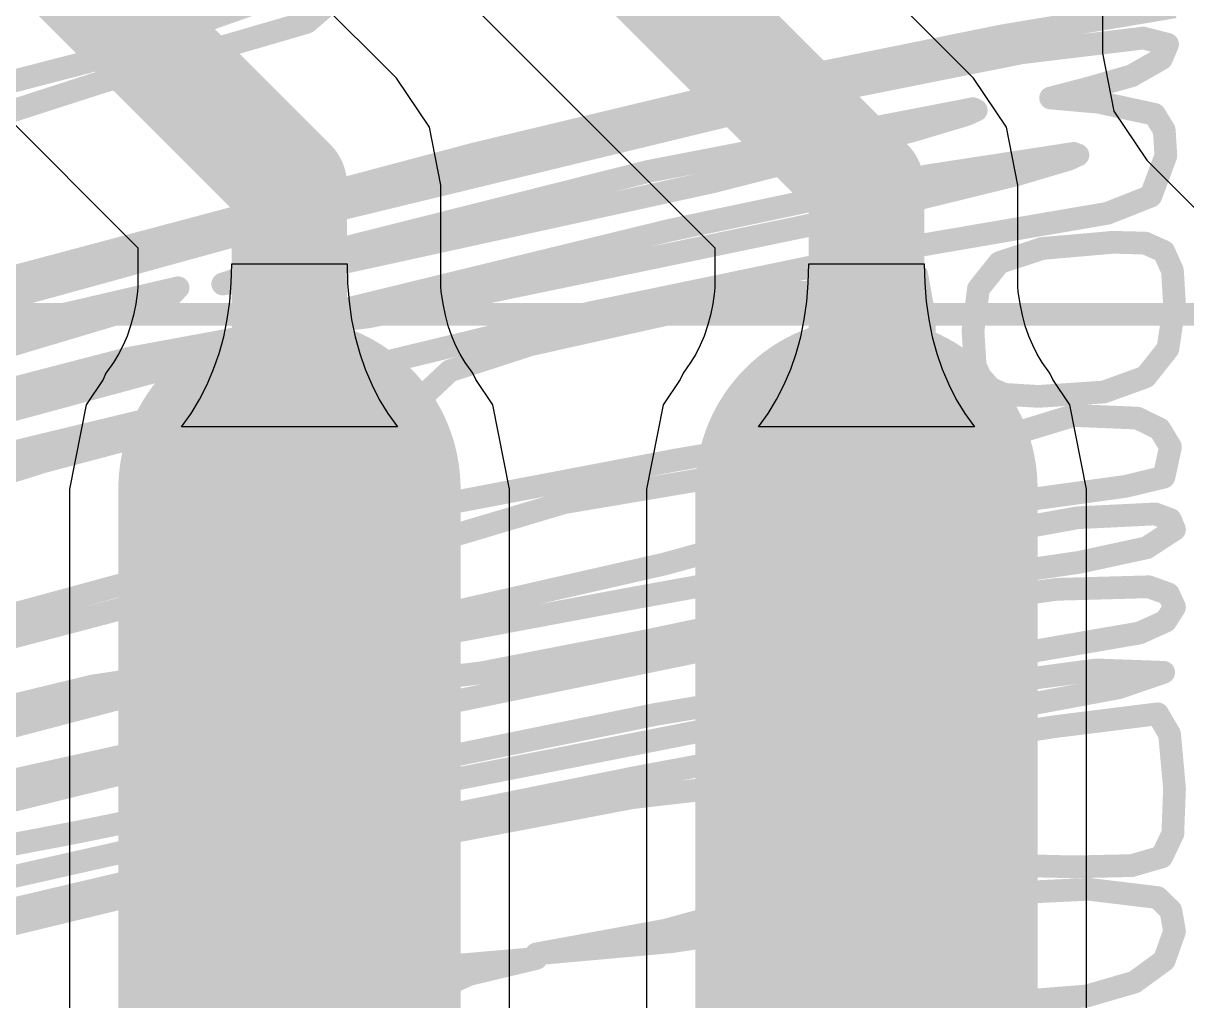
# Model space of a CAD drawing. Header units: inches. Extents: x 1.37 to 4.6, y 1.74 to 5.29.
# Drawn here: x 2.7245 to 2.8253, y 3.0247 to 3.1094 of the extents above; entities that cross this region are included whole.
import ezdxf

# ---------------------------------------------------------------- set-up
doc = ezdxf.new("R2010")
doc.units = ezdxf.units.IN
doc.header["$MEASUREMENT"] = 0
for name, color, linetype in [('BottomOverlay', 54, 'Continuous'), ('Mechanical15', 56, 'Continuous'), ('TopLayer', 1, 'Continuous'), ('TopPaste', 8, 'Continuous'), ('TopSolder', 216, 'Continuous')]:
    doc.layers.add(name, color=color, linetype=linetype)

# ---------------------------------------------------------------- blocks, each defined once
blk = doc.blocks.new('SOP_16_18')
at = {"layer": 'TopLayer'}
h = blk.add_hatch(color=1, dxfattribs=at)
edge = h.paths.add_edge_path()
edge.add_arc((-0.07776, 0.125), 0.01083, 270, 450)
edge.add_line((-0.07776, 0.13583), (-0.13484, 0.13583))
edge.add_arc((-0.13484, 0.125), 0.01083, 90, 270)
edge.add_line((-0.13484, 0.11417), (-0.07776, 0.11417))
h = blk.add_hatch(color=1, dxfattribs=at)
edge = h.paths.add_edge_path()
edge.add_arc((-0.07776, 0.075), 0.01083, 270, 450)
edge.add_line((-0.07776, 0.08583), (-0.13484, 0.08583))
edge.add_arc((-0.13484, 0.075), 0.01083, 90, 270)
edge.add_line((-0.13484, 0.06417), (-0.07776, 0.06417))
at = {"layer": 'TopPaste'}
h = blk.add_hatch(color=8, dxfattribs=at)
edge = h.paths.add_edge_path()
edge.add_arc((-0.07776, 0.125), 0.01083, 270, 450)
edge.add_line((-0.07776, 0.13583), (-0.13484, 0.13583))
edge.add_arc((-0.13484, 0.125), 0.01083, 90, 270)
edge.add_line((-0.13484, 0.11417), (-0.07776, 0.11417))
h = blk.add_hatch(color=8, dxfattribs=at)
edge = h.paths.add_edge_path()
edge.add_arc((-0.07776, 0.075), 0.01083, 270, 450)
edge.add_line((-0.07776, 0.08583), (-0.13484, 0.08583))
edge.add_arc((-0.13484, 0.075), 0.01083, 90, 270)
edge.add_line((-0.13484, 0.06417), (-0.07776, 0.06417))
at = {"layer": 'TopSolder'}
h = blk.add_hatch(color=216, dxfattribs=at)
edge = h.paths.add_edge_path()
edge.add_arc((-0.07776, 0.125), 0.01483, 270, 450)
edge.add_line((-0.07776, 0.13983), (-0.13484, 0.13983))
edge.add_arc((-0.13484, 0.125), 0.01483, 90, 270)
edge.add_line((-0.13484, 0.11017), (-0.07776, 0.11017))
h = blk.add_hatch(color=216, dxfattribs=at)
edge = h.paths.add_edge_path()
edge.add_arc((-0.07776, 0.075), 0.01483, 270, 450)
edge.add_line((-0.07776, 0.08983), (-0.13484, 0.08983))
edge.add_arc((-0.13484, 0.075), 0.01483, 90, 270)
edge.add_line((-0.13484, 0.06017), (-0.07776, 0.06017))
at = {"layer": 'Mechanical15', "const_width": 0.00197}
blk.add_lwpolyline([(-0.15, -0.20472), (-0.15, 0.20472)], dxfattribs=at)

msp = doc.modelspace()

# ---------------------------------------------------------------- linework, layer by layer
at = {"layer": 'BottomOverlay', "const_width": 0.00197}
for points in [[(2.73006, 3.10606), (2.74464, 3.11119)], [(2.74906, 3.10949), (2.75159, 3.11166)], [(2.80926, 3.10831), (2.82425, 3.11083)], [(2.73116, 3.10428), (2.74906, 3.10949)], [(2.78961, 3.10432), (2.80926, 3.10831)], [(2.81096, 3.10685), (2.82154, 3.10813)], [(2.82154, 3.10813), (2.82365, 3.10759)], [(2.82311, 3.10633), (2.82365, 3.10759)], [(2.79339, 3.10334), (2.81096, 3.10685)], [(2.82052, 3.10486), (2.82311, 3.10633)], [(2.71471, 3.10209), (2.73006, 3.10606)], [(2.72019, 3.10074), (2.73116, 3.10428)], [(2.7635, 3.09807), (2.78961, 3.10432)], [(2.81649, 3.10371), (2.82052, 3.10486)], [(2.74495, 3.09161), (2.79339, 3.10334)], [(2.81351, 3.10294), (2.81649, 3.10371)], [(2.81351, 3.10294), (2.81768, 3.10257)], [(2.81768, 3.10257), (2.82252, 3.10152)], [(2.77865, 3.09658), (2.80679, 3.10201)], [(2.80154, 3.1001), (2.8062, 3.10149)], [(2.8062, 3.10149), (2.80707, 3.10188)], [(2.80679, 3.10201), (2.80707, 3.10188)], [(2.82252, 3.10152), (2.82336, 3.10015)], [(2.78432, 3.0957), (2.80154, 3.1001)], [(2.82336, 3.10015), (2.8235, 3.09794)], [(2.70329, 3.08203), (2.7635, 3.09807)], [(2.80286, 3.0962), (2.81552, 3.09814)], [(2.81552, 3.09814), (2.81587, 3.098)], [(2.81055, 3.09629), (2.81508, 3.09763)], [(2.81508, 3.09763), (2.81587, 3.098)], [(2.8222, 3.09444), (2.8235, 3.09794)], [(2.74858, 3.08901), (2.77865, 3.09658)], [(2.78059, 3.0915), (2.80286, 3.0962)], [(2.79327, 3.09205), (2.81055, 3.09629)], [(2.74858, 3.08788), (2.78432, 3.0957)], [(2.81843, 3.09295), (2.8222, 3.09444)], [(2.7544, 3.08398), (2.79327, 3.09205)], [(2.79964, 3.08973), (2.81843, 3.09295)], [(2.69156, 3.07692), (2.74495, 3.09161)], [(2.75178, 3.08448), (2.78059, 3.0915)], [(2.81277, 3.0899), (2.81891, 3.09044)], [(2.81891, 3.09044), (2.8217, 3.09037)], [(2.8217, 3.09037), (2.82332, 3.08965)], [(2.74179, 3.08683), (2.74858, 3.08901)], [(2.77347, 3.0843), (2.79964, 3.08973)], [(2.80907, 3.08868), (2.81277, 3.0899)], [(2.82332, 3.08965), (2.82407, 3.08798)], [(2.79838, 3.08743), (2.80053, 3.08876)], [(2.80053, 3.08876), (2.80192, 3.08762)], [(2.80726, 3.08642), (2.80907, 3.08868)], [(2.82407, 3.08798), (2.82425, 3.08505)], [(2.74179, 3.08683), (2.74858, 3.08788)], [(2.79746, 3.08343), (2.79838, 3.08743)], [(2.80192, 3.08762), (2.80257, 3.08397)], [(2.71462, 3.08109), (2.73791, 3.0865)], [(2.73295, 3.08436), (2.73735, 3.08593)], [(2.73735, 3.08593), (2.73791, 3.0865)], [(2.78156, 3.0845), (2.78937, 3.08606)], [(2.78937, 3.08606), (2.7934, 3.08614)], [(2.7934, 3.08614), (2.79492, 3.08437)], [(2.80679, 3.08276), (2.80726, 3.08642)], [(2.82368, 3.08123), (2.82425, 3.08505)], [(2.71559, 3.07917), (2.73295, 3.08436)], [(2.72003, 3.0714), (2.77347, 3.0843)], [(2.74894, 3.08335), (2.75178, 3.08448)], [(2.74894, 3.08335), (2.7544, 3.08398)], [(2.7684, 3.08156), (2.78156, 3.0845)], [(2.79492, 3.08437), (2.79514, 3.08037)], [(2.80252, 3.07772), (2.80257, 3.08397)], [(2.79708, 3.07563), (2.79746, 3.08343)], [(2.7336, 3.08038), (2.74501, 3.08248)], [(2.74381, 3.08168), (2.74501, 3.08248)], [(2.80679, 3.08276), (2.80697, 3.07978)], [(2.73892, 3.08006), (2.74381, 3.08168)], [(2.76145, 3.0793), (2.7684, 3.08156)], [(2.82174, 3.07878), (2.82368, 3.08123)], [(2.70928, 3.07407), (2.7336, 3.08038)], [(2.7212, 3.07527), (2.73892, 3.08006)], [(2.79514, 3.07396), (2.79514, 3.08037)], [(2.75874, 3.07675), (2.76145, 3.0793)], [(2.80697, 3.07978), (2.80775, 3.07806)], [(2.80775, 3.07806), (2.80947, 3.07727)], [(2.81811, 3.07747), (2.82174, 3.07878)], [(2.74997, 3.07652), (2.751, 3.07757)], [(2.751, 3.07757), (2.75212, 3.07735)], [(2.75212, 3.07735), (2.75287, 3.07573)], [(2.80133, 3.06904), (2.80252, 3.07772)], [(2.80947, 3.07727), (2.81245, 3.07709)], [(2.81245, 3.07709), (2.81811, 3.07747)], [(2.74921, 3.07419), (2.74997, 3.07652)], [(2.75828, 3.0729), (2.75874, 3.07675)], [(2.73678, 3.07423), (2.74297, 3.07492)], [(2.74297, 3.07492), (2.7459, 3.07344)], [(2.75287, 3.07573), (2.75343, 3.06771)], [(2.79708, 3.07563), (2.79782, 3.06768)], [(2.81001, 3.07376), (2.81553, 3.07544)], [(2.81553, 3.07544), (2.82103, 3.07521)], [(2.82103, 3.07521), (2.82296, 3.07427)], [(2.72626, 3.07145), (2.73678, 3.07423)], [(2.74858, 3.06609), (2.74921, 3.07419)], [(2.78108, 3.07159), (2.79514, 3.07396)], [(2.82296, 3.07427), (2.8239, 3.07272)], [(2.7459, 3.07344), (2.74664, 3.0697)], [(2.75828, 3.0729), (2.75902, 3.06815)], [(2.80806, 3.0723), (2.81001, 3.07376)], [(2.80709, 3.0705), (2.80806, 3.0723)], [(2.82333, 3.0701), (2.8239, 3.07272)], [(2.71981, 3.06942), (2.72626, 3.07145)], [(2.76264, 3.06808), (2.78108, 3.07159)], [(2.77137, 3.06789), (2.78968, 3.07098)], [(2.78968, 3.07098), (2.79384, 3.07045)], [(2.79384, 3.07045), (2.79514, 3.06855)], [(2.80709, 3.0705), (2.80741, 3.06777)], [(2.82002, 3.0693), (2.82333, 3.0701)], [(2.7463, 3.06659), (2.74664, 3.0697)], [(2.7995, 3.06559), (2.80133, 3.06904)], [(2.81095, 3.06805), (2.82002, 3.0693)], [(2.75902, 3.06815), (2.76035, 3.06767)], [(2.76035, 3.06767), (2.76264, 3.06808)], [(2.76085, 3.06476), (2.77137, 3.06789)], [(2.79421, 3.06716), (2.79514, 3.06855)], [(2.80741, 3.06777), (2.81095, 3.06805)], [(2.7528, 3.05961), (2.75343, 3.06771)], [(2.79139, 3.0657), (2.79421, 3.06716)], [(2.79782, 3.06768), (2.79859, 3.06592)], [(2.81585, 3.06658), (2.82258, 3.06691)], [(2.82258, 3.06691), (2.82389, 3.06643)], [(2.74458, 3.06452), (2.7463, 3.06659)], [(2.74858, 3.06609), (2.74914, 3.05806)], [(2.77671, 3.0595), (2.81585, 3.06658)], [(2.79859, 3.06592), (2.7995, 3.06559)], [(2.82389, 3.06643), (2.82425, 3.06556)], [(2.75883, 3.06315), (2.76085, 3.06476)], [(2.78011, 3.06259), (2.79139, 3.0657)], [(2.82183, 3.06398), (2.82425, 3.06556)], [(2.74037, 3.06278), (2.74458, 3.06452)], [(2.816, 3.06272), (2.82183, 3.06398)], [(2.73257, 3.06066), (2.74037, 3.06278)], [(2.75828, 3.06116), (2.75883, 3.06315)], [(2.79902, 3.06024), (2.816, 3.06272)], [(2.76167, 3.05839), (2.78011, 3.06259)], [(2.73694, 3.05974), (2.74549, 3.0613)], [(2.74549, 3.0613), (2.74646, 3.06021)], [(2.75828, 3.06116), (2.75908, 3.05853)], [(2.71594, 3.05614), (2.73257, 3.06066)], [(2.7219, 3.05579), (2.73694, 3.05974)], [(2.74607, 3.05768), (2.74646, 3.06021)], [(2.77865, 3.05595), (2.79902, 3.06024)], [(2.79999, 3.0585), (2.81406, 3.06038)], [(2.81406, 3.06038), (2.82202, 3.0606)], [(2.82202, 3.0606), (2.82373, 3.05998)], [(2.82373, 3.05998), (2.82425, 3.05883)], [(2.74633, 3.05381), (2.77671, 3.0595)], [(2.75203, 3.05728), (2.7528, 3.05961)], [(2.82349, 3.05763), (2.82425, 3.05883)], [(2.74573, 3.05494), (2.74607, 3.05768)], [(2.74914, 3.05806), (2.74989, 3.05644)], [(2.75828, 3.04994), (2.79999, 3.0585)], [(2.75908, 3.05853), (2.76167, 3.05839)], [(2.751, 3.05623), (2.75203, 3.05728)], [(2.82122, 3.0566), (2.82349, 3.05763)], [(2.74989, 3.05644), (2.751, 3.05623)], [(2.76421, 3.05315), (2.77865, 3.05595)], [(2.81212, 3.05503), (2.82122, 3.0566)], [(2.74573, 3.05494), (2.74633, 3.05381)], [(2.7794, 3.04957), (2.81212, 3.05503)], [(2.73052, 3.05201), (2.74082, 3.05356)], [(2.73518, 3.05155), (2.73988, 3.05299)], [(2.73988, 3.05299), (2.74082, 3.05356)], [(2.75403, 3.05194), (2.76421, 3.05315)], [(2.79456, 3.05034), (2.81746, 3.0534)], [(2.81746, 3.0534), (2.82331, 3.05319)], [(2.8194, 3.05185), (2.82331, 3.05319)], [(2.71705, 3.04875), (2.73052, 3.05201)], [(2.74866, 3.05139), (2.75403, 3.05194)], [(2.77768, 3.04411), (2.8194, 3.05185)], [(2.71753, 3.04691), (2.73518, 3.05155)], [(2.74582, 3.05017), (2.74866, 3.05139)], [(2.74058, 3.04627), (2.75828, 3.04994)], [(2.7435, 3.04865), (2.74582, 3.05017)], [(2.75539, 3.04264), (2.79456, 3.05034)], [(2.72919, 3.03935), (2.7794, 3.04957)], [(2.7394, 3.04735), (2.7435, 3.04865)], [(2.81406, 3.04851), (2.82279, 3.0496)], [(2.82279, 3.0496), (2.82382, 3.04783)], [(2.80795, 3.04695), (2.81015, 3.04793)], [(2.81015, 3.04793), (2.81406, 3.04851)], [(2.82382, 3.04783), (2.82425, 3.04313)], [(2.70775, 3.04034), (2.7394, 3.04735)], [(2.807, 3.04513), (2.80795, 3.04695)], [(2.71279, 3.03943), (2.74058, 3.04627)], [(2.79585, 3.04448), (2.79678, 3.04566)], [(2.79678, 3.04566), (2.79815, 3.04604)], [(2.79815, 3.04604), (2.79962, 3.04557)], [(2.79962, 3.04557), (2.80045, 3.04385)], [(2.80679, 3.04204), (2.807, 3.04513)], [(2.73894, 3.0363), (2.77768, 3.04411)], [(2.79514, 3.03936), (2.79585, 3.04448)], [(2.80045, 3.04385), (2.80058, 3.03488)], [(2.71041, 3.03252), (2.75539, 3.04264)], [(2.77722, 3.04233), (2.78752, 3.04352)], [(2.78752, 3.04352), (2.79251, 3.0435)], [(2.79251, 3.0435), (2.79298, 3.04129)], [(2.8241, 3.03922), (2.82425, 3.04313)], [(2.75889, 3.03884), (2.77722, 3.04233)], [(2.80679, 3.04204), (2.80697, 3.03885)], [(2.79249, 3.03762), (2.79298, 3.04129)], [(2.70873, 3.03544), (2.72919, 3.03935)], [(2.75709, 3.0366), (2.75889, 3.03884)], [(2.79472, 3.03439), (2.79514, 3.03936)], [(2.80697, 3.03885), (2.80801, 3.03714)], [(2.82314, 3.0372), (2.8241, 3.03922)], [(2.79146, 3.03513), (2.79249, 3.03762)], [(2.75634, 3.03259), (2.75709, 3.0366)], [(2.80801, 3.03714), (2.81062, 3.03646)], [(2.82054, 3.03645), (2.82314, 3.0372)], [(2.69619, 3.02623), (2.73894, 3.0363)], [(2.71899, 3.03026), (2.74328, 3.03614)], [(2.74328, 3.03614), (2.74396, 3.03471)], [(2.74744, 3.03512), (2.74955, 3.03634)], [(2.74955, 3.03634), (2.75094, 3.03583)], [(2.75094, 3.03583), (2.75184, 3.0341)], [(2.81062, 3.03646), (2.81552, 3.03634)], [(2.81552, 3.03634), (2.82054, 3.03645)], [(2.74349, 3.031), (2.74396, 3.03471)], [(2.74661, 3.03197), (2.74744, 3.03512)], [(2.78946, 3.0334), (2.79146, 3.03513)], [(2.79999, 3.02373), (2.80058, 3.03488)], [(2.75184, 3.0341), (2.75246, 3.0258)], [(2.79369, 3.0318), (2.79472, 3.03439)], [(2.80866, 3.03325), (2.81172, 3.03416)], [(2.81172, 3.03416), (2.81681, 3.0344)], [(2.81681, 3.0344), (2.82278, 3.03368)], [(2.82278, 3.03368), (2.82393, 3.03256)], [(2.75634, 3.03259), (2.75652, 3.02976)], [(2.78013, 3.03085), (2.78946, 3.0334)], [(2.80718, 3.03138), (2.80866, 3.03325)], [(2.82393, 3.03256), (2.82425, 3.03075)], [(2.74589, 3.02727), (2.74661, 3.03197)], [(2.78059, 3.02985), (2.79369, 3.0318)], [(2.74161, 3.02496), (2.74349, 3.031)], [(2.76895, 3.0288), (2.78013, 3.03085)], [(2.80679, 3.02825), (2.80718, 3.03138)], [(2.82336, 3.02824), (2.82425, 3.03075)], [(2.75652, 3.02976), (2.75735, 3.02825)], [(2.76895, 3.0288), (2.78059, 3.02985)], [(2.75735, 3.02825), (2.75925, 3.02772)], [(2.75925, 3.02772), (2.76264, 3.02786)], [(2.76264, 3.02786), (2.76895, 3.02841)], [(2.76313, 3.02702), (2.76895, 3.02841)], [(2.80679, 3.02825), (2.80786, 3.02558)], [(2.82078, 3.02636), (2.82336, 3.02824)], [(2.74318, 3.024), (2.74589, 3.02727)], [(2.75853, 3.02491), (2.76313, 3.02702)], [(2.75178, 3.01721), (2.75246, 3.0258)], [(2.80786, 3.02558), (2.81115, 3.02472)], [(2.81666, 3.02516), (2.82078, 3.02636)], [(2.72636, 3.02084), (2.74161, 3.02496)], [(2.75667, 3.02115), (2.75853, 3.02491)], [(2.81115, 3.02472), (2.81666, 3.02516)], [(2.73753, 3.02148), (2.74318, 3.024)]]:
    msp.add_lwpolyline(points, dxfattribs=at)
at = {"layer": 'BottomOverlay', "const_width": 0.000984}
for points in [[(2.74857, 3.10949, 1), (2.74955, 3.10949, 1)], [(2.74857, 3.10949, 1), (2.74955, 3.10949, 1)], [(2.80877, 3.10831, 1), (2.80975, 3.10831, 1)], [(2.80877, 3.10831, 1), (2.80975, 3.10831, 1)], [(2.82105, 3.10813, 1), (2.82204, 3.10813, 1)], [(2.82105, 3.10813, 1), (2.82204, 3.10813, 1)], [(2.82316, 3.10759, 1), (2.82414, 3.10759, 1)], [(2.82316, 3.10759, 1), (2.82414, 3.10759, 1)], [(2.81047, 3.10685, 1), (2.81145, 3.10685, 1)], [(2.81047, 3.10685, 1), (2.81145, 3.10685, 1)], [(2.82262, 3.10633, 1), (2.8236, 3.10633, 1)], [(2.82262, 3.10633, 1), (2.8236, 3.10633, 1)], [(2.72957, 3.10606, 1), (2.73055, 3.10606, 1)], [(2.72957, 3.10606, 1), (2.73055, 3.10606, 1)], [(2.73066, 3.10428, 1), (2.73165, 3.10428, 1)], [(2.73066, 3.10428, 1), (2.73165, 3.10428, 1)], [(2.78912, 3.10432, 1), (2.7901, 3.10432, 1)], [(2.78912, 3.10432, 1), (2.7901, 3.10432, 1)], [(2.82003, 3.10486, 1), (2.82102, 3.10486, 1)], [(2.82003, 3.10486, 1), (2.82102, 3.10486, 1)], [(2.79289, 3.10334, 1), (2.79388, 3.10334, 1)], [(2.79289, 3.10334, 1), (2.79388, 3.10334, 1)], [(2.81599, 3.10371, 1), (2.81698, 3.10371, 1)], [(2.81599, 3.10371, 1), (2.81698, 3.10371, 1)], [(2.81302, 3.10294, 1), (2.81401, 3.10294, 1)], [(2.81302, 3.10294, 1), (2.81401, 3.10294, 1)], [(2.81718, 3.10257, 1), (2.81817, 3.10257, 1)], [(2.81718, 3.10257, 1), (2.81817, 3.10257, 1)], [(2.80571, 3.10149, 1), (2.80669, 3.10149, 1)], [(2.80571, 3.10149, 1), (2.80669, 3.10149, 1)], [(2.80629, 3.10201, 1), (2.80728, 3.10201, 1)], [(2.80629, 3.10201, 1), (2.80728, 3.10201, 1)], [(2.80658, 3.10188, 1), (2.80756, 3.10188, 1)], [(2.80658, 3.10188, 1), (2.80756, 3.10188, 1)], [(2.82202, 3.10152, 1), (2.82301, 3.10152, 1)], [(2.82202, 3.10152, 1), (2.82301, 3.10152, 1)], [(2.80105, 3.1001, 1), (2.80203, 3.1001, 1)], [(2.80105, 3.1001, 1), (2.80203, 3.1001, 1)], [(2.82287, 3.10015, 1), (2.82385, 3.10015, 1)], [(2.82287, 3.10015, 1), (2.82385, 3.10015, 1)], [(2.763, 3.09807, 1), (2.76399, 3.09807, 1)], [(2.763, 3.09807, 1), (2.76399, 3.09807, 1)], [(2.81502, 3.09814, 1), (2.81601, 3.09814, 1)], [(2.81502, 3.09814, 1), (2.81601, 3.09814, 1)], [(2.81459, 3.09763, 1), (2.81557, 3.09763, 1)], [(2.81459, 3.09763, 1), (2.81557, 3.09763, 1)], [(2.81538, 3.098, 1), (2.81637, 3.098, 1)], [(2.81538, 3.098, 1), (2.81637, 3.098, 1)], [(2.823, 3.09794, 1), (2.82399, 3.09794, 1)], [(2.823, 3.09794, 1), (2.82399, 3.09794, 1)], [(2.77816, 3.09658, 1), (2.77914, 3.09658, 1)], [(2.77816, 3.09658, 1), (2.77914, 3.09658, 1)], [(2.80236, 3.0962, 1), (2.80335, 3.0962, 1)], [(2.80236, 3.0962, 1), (2.80335, 3.0962, 1)], [(2.81006, 3.09629, 1), (2.81104, 3.09629, 1)], [(2.81006, 3.09629, 1), (2.81104, 3.09629, 1)], [(2.78382, 3.0957, 1), (2.78481, 3.0957, 1)], [(2.78382, 3.0957, 1), (2.78481, 3.0957, 1)], [(2.82171, 3.09444, 1), (2.82269, 3.09444, 1)], [(2.82171, 3.09444, 1), (2.82269, 3.09444, 1)], [(2.79278, 3.09205, 1), (2.79376, 3.09205, 1)], [(2.79278, 3.09205, 1), (2.79376, 3.09205, 1)], [(2.81793, 3.09295, 1), (2.81892, 3.09295, 1)], [(2.81793, 3.09295, 1), (2.81892, 3.09295, 1)], [(2.74446, 3.09161, 1), (2.74544, 3.09161, 1)], [(2.74446, 3.09161, 1), (2.74544, 3.09161, 1)], [(2.7801, 3.0915, 1), (2.78108, 3.0915, 1)], [(2.7801, 3.0915, 1), (2.78108, 3.0915, 1)], [(2.81842, 3.09044, 1), (2.8194, 3.09044, 1)], [(2.81842, 3.09044, 1), (2.8194, 3.09044, 1)], [(2.82121, 3.09037, 1), (2.8222, 3.09037, 1)], [(2.82121, 3.09037, 1), (2.8222, 3.09037, 1)], [(2.74808, 3.08901, 1), (2.74907, 3.08901, 1)], [(2.74808, 3.08901, 1), (2.74907, 3.08901, 1)], [(2.79915, 3.08973, 1), (2.80014, 3.08973, 1)], [(2.79915, 3.08973, 1), (2.80014, 3.08973, 1)], [(2.81228, 3.0899, 1), (2.81326, 3.0899, 1)], [(2.81228, 3.0899, 1), (2.81326, 3.0899, 1)], [(2.82283, 3.08965, 1), (2.82381, 3.08965, 1)], [(2.82283, 3.08965, 1), (2.82381, 3.08965, 1)], [(2.80003, 3.08876, 1), (2.80102, 3.08876, 1)], [(2.80003, 3.08876, 1), (2.80102, 3.08876, 1)], [(2.80858, 3.08868, 1), (2.80956, 3.08868, 1)], [(2.80858, 3.08868, 1), (2.80956, 3.08868, 1)], [(2.82357, 3.08798, 1), (2.82456, 3.08798, 1)], [(2.82357, 3.08798, 1), (2.82456, 3.08798, 1)], [(2.74808, 3.08788, 1), (2.74907, 3.08788, 1)], [(2.74808, 3.08788, 1), (2.74907, 3.08788, 1)], [(2.79789, 3.08743, 1), (2.79887, 3.08743, 1)], [(2.79789, 3.08743, 1), (2.79887, 3.08743, 1)], [(2.80142, 3.08762, 1), (2.80241, 3.08762, 1)], [(2.80142, 3.08762, 1), (2.80241, 3.08762, 1)], [(2.73685, 3.08593, 1), (2.73784, 3.08593, 1)], [(2.73685, 3.08593, 1), (2.73784, 3.08593, 1)], [(2.73741, 3.0865, 1), (2.7384, 3.0865, 1)], [(2.73741, 3.0865, 1), (2.7384, 3.0865, 1)], [(2.74129, 3.08683, 1), (2.74228, 3.08683, 1)], [(2.74129, 3.08683, 1), (2.74228, 3.08683, 1)], [(2.78888, 3.08606, 1), (2.78986, 3.08606, 1)], [(2.78888, 3.08606, 1), (2.78986, 3.08606, 1)], [(2.79291, 3.08614, 1), (2.7939, 3.08614, 1)], [(2.79291, 3.08614, 1), (2.7939, 3.08614, 1)], [(2.80677, 3.08642, 1), (2.80776, 3.08642, 1)], [(2.80677, 3.08642, 1), (2.80776, 3.08642, 1)], [(2.82376, 3.08505, 1), (2.82474, 3.08505, 1)], [(2.82376, 3.08505, 1), (2.82474, 3.08505, 1)], [(2.73246, 3.08436, 1), (2.73344, 3.08436, 1)], [(2.73246, 3.08436, 1), (2.73344, 3.08436, 1)], [(2.75128, 3.08448, 1), (2.75227, 3.08448, 1)], [(2.75128, 3.08448, 1), (2.75227, 3.08448, 1)], [(2.75391, 3.08398, 1), (2.75489, 3.08398, 1)], [(2.75391, 3.08398, 1), (2.75489, 3.08398, 1)], [(2.77298, 3.0843, 1), (2.77396, 3.0843, 1)], [(2.77298, 3.0843, 1), (2.77396, 3.0843, 1)], [(2.78107, 3.0845, 1), (2.78205, 3.0845, 1)], [(2.78107, 3.0845, 1), (2.78205, 3.0845, 1)], [(2.79442, 3.08437, 1), (2.79541, 3.08437, 1)], [(2.79442, 3.08437, 1), (2.79541, 3.08437, 1)], [(2.80208, 3.08397, 1), (2.80306, 3.08397, 1)], [(2.80208, 3.08397, 1), (2.80306, 3.08397, 1)], [(2.74845, 3.08335, 1), (2.74943, 3.08335, 1)], [(2.74845, 3.08335, 1), (2.74943, 3.08335, 1)], [(2.79697, 3.08343, 1), (2.79796, 3.08343, 1)], [(2.79697, 3.08343, 1), (2.79796, 3.08343, 1)], [(2.74452, 3.08248, 1), (2.7455, 3.08248, 1)], [(2.74452, 3.08248, 1), (2.7455, 3.08248, 1)], [(2.80629, 3.08276, 1), (2.80728, 3.08276, 1)], [(2.80629, 3.08276, 1), (2.80728, 3.08276, 1)], [(2.74331, 3.08168, 1), (2.7443, 3.08168, 1)], [(2.74331, 3.08168, 1), (2.7443, 3.08168, 1)], [(2.76791, 3.08156, 1), (2.76889, 3.08156, 1)], [(2.76791, 3.08156, 1), (2.76889, 3.08156, 1)], [(2.82318, 3.08123, 1), (2.82417, 3.08123, 1)], [(2.82318, 3.08123, 1), (2.82417, 3.08123, 1)], [(2.7331, 3.08038, 1), (2.73409, 3.08038, 1)], [(2.7331, 3.08038, 1), (2.73409, 3.08038, 1)], [(2.73842, 3.08006, 1), (2.73941, 3.08006, 1)], [(2.73842, 3.08006, 1), (2.73941, 3.08006, 1)], [(2.79465, 3.08037, 1), (2.79564, 3.08037, 1)], [(2.79465, 3.08037, 1), (2.79564, 3.08037, 1)], [(2.76096, 3.0793, 1), (2.76195, 3.0793, 1)], [(2.76096, 3.0793, 1), (2.76195, 3.0793, 1)], [(2.80648, 3.07978, 1), (2.80746, 3.07978, 1)], [(2.80648, 3.07978, 1), (2.80746, 3.07978, 1)], [(2.80726, 3.07806, 1), (2.80825, 3.07806, 1)], [(2.80726, 3.07806, 1), (2.80825, 3.07806, 1)], [(2.82125, 3.07878, 1), (2.82223, 3.07878, 1)], [(2.82125, 3.07878, 1), (2.82223, 3.07878, 1)], [(2.75051, 3.07757, 1), (2.75149, 3.07757, 1)], [(2.75051, 3.07757, 1), (2.75149, 3.07757, 1)], [(2.75162, 3.07735, 1), (2.75261, 3.07735, 1)], [(2.75162, 3.07735, 1), (2.75261, 3.07735, 1)], [(2.80202, 3.07772, 1), (2.80301, 3.07772, 1)], [(2.80202, 3.07772, 1), (2.80301, 3.07772, 1)], [(2.80898, 3.07727, 1), (2.80996, 3.07727, 1)], [(2.80898, 3.07727, 1), (2.80996, 3.07727, 1)], [(2.81195, 3.07709, 1), (2.81294, 3.07709, 1)], [(2.81195, 3.07709, 1), (2.81294, 3.07709, 1)], [(2.81761, 3.07747, 1), (2.8186, 3.07747, 1)], [(2.81761, 3.07747, 1), (2.8186, 3.07747, 1)], [(2.74948, 3.07652, 1), (2.75046, 3.07652, 1)], [(2.74948, 3.07652, 1), (2.75046, 3.07652, 1)], [(2.75825, 3.07675, 1), (2.75923, 3.07675, 1)], [(2.75825, 3.07675, 1), (2.75923, 3.07675, 1)], [(2.74248, 3.07492, 1), (2.74346, 3.07492, 1)], [(2.74248, 3.07492, 1), (2.74346, 3.07492, 1)], [(2.75238, 3.07573, 1), (2.75336, 3.07573, 1)], [(2.75238, 3.07573, 1), (2.75336, 3.07573, 1)], [(2.79659, 3.07563, 1), (2.79758, 3.07563, 1)], [(2.79659, 3.07563, 1), (2.79758, 3.07563, 1)], [(2.81504, 3.07544, 1), (2.81602, 3.07544, 1)], [(2.81504, 3.07544, 1), (2.81602, 3.07544, 1)], [(2.82054, 3.07521, 1), (2.82152, 3.07521, 1)], [(2.82054, 3.07521, 1), (2.82152, 3.07521, 1)], [(2.73629, 3.07423, 1), (2.73728, 3.07423, 1)], [(2.73629, 3.07423, 1), (2.73728, 3.07423, 1)], [(2.74872, 3.07419, 1), (2.7497, 3.07419, 1)], [(2.74872, 3.07419, 1), (2.7497, 3.07419, 1)], [(2.79465, 3.07396, 1), (2.79564, 3.07396, 1)], [(2.79465, 3.07396, 1), (2.79564, 3.07396, 1)], [(2.82246, 3.07427, 1), (2.82345, 3.07427, 1)], [(2.82246, 3.07427, 1), (2.82345, 3.07427, 1)], [(2.74541, 3.07344, 1), (2.74639, 3.07344, 1)], [(2.74541, 3.07344, 1), (2.74639, 3.07344, 1)], [(2.75779, 3.0729, 1), (2.75877, 3.0729, 1)], [(2.75779, 3.0729, 1), (2.75877, 3.0729, 1)], [(2.80952, 3.07376, 1), (2.8105, 3.07376, 1)], [(2.80952, 3.07376, 1), (2.8105, 3.07376, 1)], [(2.80757, 3.0723, 1), (2.80856, 3.0723, 1)], [(2.80757, 3.0723, 1), (2.80856, 3.0723, 1)], [(2.82341, 3.07272, 1), (2.82439, 3.07272, 1)], [(2.82341, 3.07272, 1), (2.82439, 3.07272, 1)], [(2.72577, 3.07145, 1), (2.72676, 3.07145, 1)], [(2.72577, 3.07145, 1), (2.72676, 3.07145, 1)], [(2.78058, 3.07159, 1), (2.78157, 3.07159, 1)], [(2.78058, 3.07159, 1), (2.78157, 3.07159, 1)], [(2.78919, 3.07098, 1), (2.79018, 3.07098, 1)], [(2.78919, 3.07098, 1), (2.79018, 3.07098, 1)], [(2.79335, 3.07045, 1), (2.79433, 3.07045, 1)], [(2.79335, 3.07045, 1), (2.79433, 3.07045, 1)], [(2.8066, 3.0705, 1), (2.80759, 3.0705, 1)], [(2.8066, 3.0705, 1), (2.80759, 3.0705, 1)], [(2.82284, 3.0701, 1), (2.82382, 3.0701, 1)], [(2.82284, 3.0701, 1), (2.82382, 3.0701, 1)], [(2.74614, 3.0697, 1), (2.74713, 3.0697, 1)], [(2.74614, 3.0697, 1), (2.74713, 3.0697, 1)], [(2.80084, 3.06904, 1), (2.80183, 3.06904, 1)], [(2.80084, 3.06904, 1), (2.80183, 3.06904, 1)], [(2.81953, 3.0693, 1), (2.82051, 3.0693, 1)], [(2.81953, 3.0693, 1), (2.82051, 3.0693, 1)], [(2.75853, 3.06815, 1), (2.75952, 3.06815, 1)], [(2.75853, 3.06815, 1), (2.75952, 3.06815, 1)], [(2.76215, 3.06808, 1), (2.76314, 3.06808, 1)], [(2.76215, 3.06808, 1), (2.76314, 3.06808, 1)], [(2.77088, 3.06789, 1), (2.77187, 3.06789, 1)], [(2.77088, 3.06789, 1), (2.77187, 3.06789, 1)], [(2.79465, 3.06855, 1), (2.79564, 3.06855, 1)], [(2.79465, 3.06855, 1), (2.79564, 3.06855, 1)], [(2.80691, 3.06777, 1), (2.8079, 3.06777, 1)], [(2.80691, 3.06777, 1), (2.8079, 3.06777, 1)], [(2.81046, 3.06805, 1), (2.81145, 3.06805, 1)], [(2.81046, 3.06805, 1), (2.81145, 3.06805, 1)], [(2.75294, 3.06771, 1), (2.75392, 3.06771, 1)], [(2.75294, 3.06771, 1), (2.75392, 3.06771, 1)], [(2.75985, 3.06767, 1), (2.76084, 3.06767, 1)], [(2.75985, 3.06767, 1), (2.76084, 3.06767, 1)], [(2.79372, 3.06716, 1), (2.7947, 3.06716, 1)], [(2.79372, 3.06716, 1), (2.7947, 3.06716, 1)], [(2.79733, 3.06768, 1), (2.79831, 3.06768, 1)], [(2.79733, 3.06768, 1), (2.79831, 3.06768, 1)], [(2.82209, 3.06691, 1), (2.82308, 3.06691, 1)], [(2.82209, 3.06691, 1), (2.82308, 3.06691, 1)], [(2.74581, 3.06659, 1), (2.7468, 3.06659, 1)], [(2.74581, 3.06659, 1), (2.7468, 3.06659, 1)], [(2.74808, 3.06609, 1), (2.74907, 3.06609, 1)], [(2.74808, 3.06609, 1), (2.74907, 3.06609, 1)], [(2.7981, 3.06592, 1), (2.79909, 3.06592, 1)], [(2.7981, 3.06592, 1), (2.79909, 3.06592, 1)], [(2.81536, 3.06658, 1), (2.81634, 3.06658, 1)], [(2.81536, 3.06658, 1), (2.81634, 3.06658, 1)], [(2.82339, 3.06643, 1), (2.82438, 3.06643, 1)], [(2.82339, 3.06643, 1), (2.82438, 3.06643, 1)], [(2.76036, 3.06476, 1), (2.76134, 3.06476, 1)], [(2.76036, 3.06476, 1), (2.76134, 3.06476, 1)], [(2.7909, 3.0657, 1), (2.79189, 3.0657, 1)], [(2.7909, 3.0657, 1), (2.79189, 3.0657, 1)], [(2.79901, 3.06559, 1), (2.8, 3.06559, 1)], [(2.79901, 3.06559, 1), (2.8, 3.06559, 1)], [(2.82376, 3.06556, 1), (2.82474, 3.06556, 1)], [(2.82376, 3.06556, 1), (2.82474, 3.06556, 1)], [(2.74409, 3.06452, 1), (2.74507, 3.06452, 1)], [(2.74409, 3.06452, 1), (2.74507, 3.06452, 1)], [(2.82133, 3.06398, 1), (2.82232, 3.06398, 1)], [(2.82133, 3.06398, 1), (2.82232, 3.06398, 1)], [(2.73987, 3.06278, 1), (2.74086, 3.06278, 1)], [(2.73987, 3.06278, 1), (2.74086, 3.06278, 1)], [(2.75834, 3.06315, 1), (2.75933, 3.06315, 1)], [(2.75834, 3.06315, 1), (2.75933, 3.06315, 1)], [(2.81551, 3.06272, 1), (2.81649, 3.06272, 1)], [(2.81551, 3.06272, 1), (2.81649, 3.06272, 1)], [(2.77961, 3.06259, 1), (2.7806, 3.06259, 1)], [(2.77961, 3.06259, 1), (2.7806, 3.06259, 1)], [(2.745, 3.0613, 1), (2.74598, 3.0613, 1)], [(2.745, 3.0613, 1), (2.74598, 3.0613, 1)], [(2.75779, 3.06116, 1), (2.75877, 3.06116, 1)], [(2.75779, 3.06116, 1), (2.75877, 3.06116, 1)], [(2.73208, 3.06066, 1), (2.73306, 3.06066, 1)], [(2.73208, 3.06066, 1), (2.73306, 3.06066, 1)], [(2.73644, 3.05974, 1), (2.73743, 3.05974, 1)], [(2.73644, 3.05974, 1), (2.73743, 3.05974, 1)], [(2.74597, 3.06021, 1), (2.74696, 3.06021, 1)], [(2.74597, 3.06021, 1), (2.74696, 3.06021, 1)], [(2.79852, 3.06024, 1), (2.79951, 3.06024, 1)], [(2.79852, 3.06024, 1), (2.79951, 3.06024, 1)], [(2.81357, 3.06038, 1), (2.81455, 3.06038, 1)], [(2.81357, 3.06038, 1), (2.81455, 3.06038, 1)], [(2.82152, 3.0606, 1), (2.82251, 3.0606, 1)], [(2.82152, 3.0606, 1), (2.82251, 3.0606, 1)], [(2.82324, 3.05998, 1), (2.82422, 3.05998, 1)], [(2.82324, 3.05998, 1), (2.82422, 3.05998, 1)], [(2.7523, 3.05961, 1), (2.75329, 3.05961, 1)], [(2.7523, 3.05961, 1), (2.75329, 3.05961, 1)], [(2.77622, 3.0595, 1), (2.7772, 3.0595, 1)], [(2.77622, 3.0595, 1), (2.7772, 3.0595, 1)], [(2.82376, 3.05883, 1), (2.82474, 3.05883, 1)], [(2.82376, 3.05883, 1), (2.82474, 3.05883, 1)], [(2.74558, 3.05768, 1), (2.74657, 3.05768, 1)], [(2.74558, 3.05768, 1), (2.74657, 3.05768, 1)], [(2.74864, 3.05806, 1), (2.74963, 3.05806, 1)], [(2.74864, 3.05806, 1), (2.74963, 3.05806, 1)], [(2.75859, 3.05853, 1), (2.75957, 3.05853, 1)], [(2.75859, 3.05853, 1), (2.75957, 3.05853, 1)], [(2.76118, 3.05839, 1), (2.76217, 3.05839, 1)], [(2.76118, 3.05839, 1), (2.76217, 3.05839, 1)], [(2.7995, 3.0585, 1), (2.80049, 3.0585, 1)], [(2.7995, 3.0585, 1), (2.80049, 3.0585, 1)], [(2.75154, 3.05728, 1), (2.75253, 3.05728, 1)], [(2.75154, 3.05728, 1), (2.75253, 3.05728, 1)], [(2.823, 3.05763, 1), (2.82398, 3.05763, 1)], [(2.823, 3.05763, 1), (2.82398, 3.05763, 1)], [(2.7494, 3.05644, 1), (2.75038, 3.05644, 1)], [(2.7494, 3.05644, 1), (2.75038, 3.05644, 1)], [(2.75051, 3.05623, 1), (2.75149, 3.05623, 1)], [(2.75051, 3.05623, 1), (2.75149, 3.05623, 1)], [(2.77816, 3.05595, 1), (2.77914, 3.05595, 1)], [(2.77816, 3.05595, 1), (2.77914, 3.05595, 1)], [(2.82073, 3.0566, 1), (2.82171, 3.0566, 1)], [(2.82073, 3.0566, 1), (2.82171, 3.0566, 1)], [(2.74524, 3.05494, 1), (2.74622, 3.05494, 1)], [(2.74524, 3.05494, 1), (2.74622, 3.05494, 1)], [(2.81163, 3.05503, 1), (2.81261, 3.05503, 1)], [(2.81163, 3.05503, 1), (2.81261, 3.05503, 1)], [(2.74584, 3.05381, 1), (2.74683, 3.05381, 1)], [(2.74584, 3.05381, 1), (2.74683, 3.05381, 1)], [(2.73939, 3.05299, 1), (2.74037, 3.05299, 1)], [(2.73939, 3.05299, 1), (2.74037, 3.05299, 1)], [(2.74032, 3.05356, 1), (2.74131, 3.05356, 1)], [(2.74032, 3.05356, 1), (2.74131, 3.05356, 1)], [(2.76372, 3.05315, 1), (2.76471, 3.05315, 1)], [(2.76372, 3.05315, 1), (2.76471, 3.05315, 1)], [(2.81696, 3.0534, 1), (2.81795, 3.0534, 1)], [(2.81696, 3.0534, 1), (2.81795, 3.0534, 1)], [(2.82282, 3.05319, 1), (2.8238, 3.05319, 1)], [(2.82282, 3.05319, 1), (2.8238, 3.05319, 1)], [(2.73003, 3.05201, 1), (2.73101, 3.05201, 1)], [(2.73003, 3.05201, 1), (2.73101, 3.05201, 1)], [(2.75353, 3.05194, 1), (2.75452, 3.05194, 1)], [(2.75353, 3.05194, 1), (2.75452, 3.05194, 1)], [(2.8189, 3.05185, 1), (2.81989, 3.05185, 1)], [(2.8189, 3.05185, 1), (2.81989, 3.05185, 1)], [(2.73468, 3.05155, 1), (2.73567, 3.05155, 1)], [(2.73468, 3.05155, 1), (2.73567, 3.05155, 1)], [(2.74817, 3.05139, 1), (2.74915, 3.05139, 1)], [(2.74817, 3.05139, 1), (2.74915, 3.05139, 1)], [(2.74533, 3.05017, 1), (2.74631, 3.05017, 1)], [(2.74533, 3.05017, 1), (2.74631, 3.05017, 1)], [(2.75779, 3.04994, 1), (2.75877, 3.04994, 1)], [(2.75779, 3.04994, 1), (2.75877, 3.04994, 1)], [(2.79407, 3.05034, 1), (2.79505, 3.05034, 1)], [(2.79407, 3.05034, 1), (2.79505, 3.05034, 1)], [(2.74301, 3.04865, 1), (2.744, 3.04865, 1)], [(2.74301, 3.04865, 1), (2.744, 3.04865, 1)], [(2.7789, 3.04957, 1), (2.77989, 3.04957, 1)], [(2.7789, 3.04957, 1), (2.77989, 3.04957, 1)], [(2.8223, 3.0496, 1), (2.82328, 3.0496, 1)], [(2.8223, 3.0496, 1), (2.82328, 3.0496, 1)], [(2.80965, 3.04793, 1), (2.81064, 3.04793, 1)], [(2.80965, 3.04793, 1), (2.81064, 3.04793, 1)], [(2.81357, 3.04851, 1), (2.81455, 3.04851, 1)], [(2.81357, 3.04851, 1), (2.81455, 3.04851, 1)], [(2.82333, 3.04783, 1), (2.82431, 3.04783, 1)], [(2.82333, 3.04783, 1), (2.82431, 3.04783, 1)], [(2.73891, 3.04735, 1), (2.73989, 3.04735, 1)], [(2.73891, 3.04735, 1), (2.73989, 3.04735, 1)], [(2.80746, 3.04695, 1), (2.80845, 3.04695, 1)], [(2.80746, 3.04695, 1), (2.80845, 3.04695, 1)], [(2.74009, 3.04627, 1), (2.74107, 3.04627, 1)], [(2.74009, 3.04627, 1), (2.74107, 3.04627, 1)], [(2.79629, 3.04566, 1), (2.79727, 3.04566, 1)], [(2.79629, 3.04566, 1), (2.79727, 3.04566, 1)], [(2.79766, 3.04604, 1), (2.79864, 3.04604, 1)], [(2.79766, 3.04604, 1), (2.79864, 3.04604, 1)], [(2.79913, 3.04557, 1), (2.80012, 3.04557, 1)], [(2.79913, 3.04557, 1), (2.80012, 3.04557, 1)], [(2.8065, 3.04513, 1), (2.80749, 3.04513, 1)], [(2.8065, 3.04513, 1), (2.80749, 3.04513, 1)], [(2.77719, 3.04411, 1), (2.77817, 3.04411, 1)], [(2.77719, 3.04411, 1), (2.77817, 3.04411, 1)], [(2.79535, 3.04448, 1), (2.79634, 3.04448, 1)], [(2.79535, 3.04448, 1), (2.79634, 3.04448, 1)], [(2.79996, 3.04385, 1), (2.80095, 3.04385, 1)], [(2.79996, 3.04385, 1), (2.80095, 3.04385, 1)], [(2.7549, 3.04264, 1), (2.75588, 3.04264, 1)], [(2.7549, 3.04264, 1), (2.75588, 3.04264, 1)], [(2.78703, 3.04352, 1), (2.78801, 3.04352, 1)], [(2.78703, 3.04352, 1), (2.78801, 3.04352, 1)], [(2.79202, 3.0435, 1), (2.79301, 3.0435, 1)], [(2.79202, 3.0435, 1), (2.79301, 3.0435, 1)], [(2.82376, 3.04313, 1), (2.82474, 3.04313, 1)], [(2.82376, 3.04313, 1), (2.82474, 3.04313, 1)], [(2.77673, 3.04233, 1), (2.77772, 3.04233, 1)], [(2.77673, 3.04233, 1), (2.77772, 3.04233, 1)], [(2.80629, 3.04204, 1), (2.80728, 3.04204, 1)], [(2.80629, 3.04204, 1), (2.80728, 3.04204, 1)], [(2.79249, 3.04129, 1), (2.79347, 3.04129, 1)], [(2.79249, 3.04129, 1), (2.79347, 3.04129, 1)], [(2.7287, 3.03935, 1), (2.72968, 3.03935, 1)], [(2.7287, 3.03935, 1), (2.72968, 3.03935, 1)], [(2.7584, 3.03884, 1), (2.75938, 3.03884, 1)], [(2.7584, 3.03884, 1), (2.75938, 3.03884, 1)], [(2.79465, 3.03936, 1), (2.79564, 3.03936, 1)], [(2.79465, 3.03936, 1), (2.79564, 3.03936, 1)], [(2.80648, 3.03885, 1), (2.80746, 3.03885, 1)], [(2.80648, 3.03885, 1), (2.80746, 3.03885, 1)], [(2.82361, 3.03922, 1), (2.8246, 3.03922, 1)], [(2.82361, 3.03922, 1), (2.8246, 3.03922, 1)], [(2.79199, 3.03762, 1), (2.79298, 3.03762, 1)], [(2.79199, 3.03762, 1), (2.79298, 3.03762, 1)], [(2.75659, 3.0366, 1), (2.75758, 3.0366, 1)], [(2.75659, 3.0366, 1), (2.75758, 3.0366, 1)], [(2.80752, 3.03714, 1), (2.8085, 3.03714, 1)], [(2.80752, 3.03714, 1), (2.8085, 3.03714, 1)], [(2.82265, 3.0372, 1), (2.82363, 3.0372, 1)], [(2.82265, 3.0372, 1), (2.82363, 3.0372, 1)], [(2.73844, 3.0363, 1), (2.73943, 3.0363, 1)], [(2.73844, 3.0363, 1), (2.73943, 3.0363, 1)], [(2.74279, 3.03614, 1), (2.74377, 3.03614, 1)], [(2.74279, 3.03614, 1), (2.74377, 3.03614, 1)], [(2.74905, 3.03634, 1), (2.75004, 3.03634, 1)], [(2.74905, 3.03634, 1), (2.75004, 3.03634, 1)], [(2.75045, 3.03583, 1), (2.75143, 3.03583, 1)], [(2.75045, 3.03583, 1), (2.75143, 3.03583, 1)], [(2.81013, 3.03646, 1), (2.81111, 3.03646, 1)], [(2.81013, 3.03646, 1), (2.81111, 3.03646, 1)], [(2.81502, 3.03634, 1), (2.81601, 3.03634, 1)], [(2.81502, 3.03634, 1), (2.81601, 3.03634, 1)], [(2.82005, 3.03645, 1), (2.82104, 3.03645, 1)], [(2.82005, 3.03645, 1), (2.82104, 3.03645, 1)], [(2.74346, 3.03471, 1), (2.74445, 3.03471, 1)], [(2.74346, 3.03471, 1), (2.74445, 3.03471, 1)], [(2.74695, 3.03512, 1), (2.74793, 3.03512, 1)], [(2.74695, 3.03512, 1), (2.74793, 3.03512, 1)], [(2.79096, 3.03513, 1), (2.79195, 3.03513, 1)], [(2.79096, 3.03513, 1), (2.79195, 3.03513, 1)], [(2.80008, 3.03488, 1), (2.80107, 3.03488, 1)], [(2.80008, 3.03488, 1), (2.80107, 3.03488, 1)], [(2.75135, 3.0341, 1), (2.75233, 3.0341, 1)], [(2.75135, 3.0341, 1), (2.75233, 3.0341, 1)], [(2.79422, 3.03439, 1), (2.79521, 3.03439, 1)], [(2.79422, 3.03439, 1), (2.79521, 3.03439, 1)], [(2.81123, 3.03416, 1), (2.81221, 3.03416, 1)], [(2.81123, 3.03416, 1), (2.81221, 3.03416, 1)], [(2.81632, 3.0344, 1), (2.8173, 3.0344, 1)], [(2.81632, 3.0344, 1), (2.8173, 3.0344, 1)], [(2.82228, 3.03368, 1), (2.82327, 3.03368, 1)], [(2.82228, 3.03368, 1), (2.82327, 3.03368, 1)], [(2.75585, 3.03259, 1), (2.75683, 3.03259, 1)], [(2.75585, 3.03259, 1), (2.75683, 3.03259, 1)], [(2.78896, 3.0334, 1), (2.78995, 3.0334, 1)], [(2.78896, 3.0334, 1), (2.78995, 3.0334, 1)], [(2.80817, 3.03325, 1), (2.80916, 3.03325, 1)], [(2.80817, 3.03325, 1), (2.80916, 3.03325, 1)], [(2.82344, 3.03256, 1), (2.82442, 3.03256, 1)], [(2.82344, 3.03256, 1), (2.82442, 3.03256, 1)], [(2.74612, 3.03197, 1), (2.7471, 3.03197, 1)], [(2.74612, 3.03197, 1), (2.7471, 3.03197, 1)], [(2.7932, 3.0318, 1), (2.79418, 3.0318, 1)], [(2.7932, 3.0318, 1), (2.79418, 3.0318, 1)], [(2.743, 3.031, 1), (2.74398, 3.031, 1)], [(2.743, 3.031, 1), (2.74398, 3.031, 1)], [(2.77963, 3.03085, 1), (2.78062, 3.03085, 1)], [(2.77963, 3.03085, 1), (2.78062, 3.03085, 1)], [(2.80668, 3.03138, 1), (2.80767, 3.03138, 1)], [(2.80668, 3.03138, 1), (2.80767, 3.03138, 1)], [(2.82376, 3.03075, 1), (2.82474, 3.03075, 1)], [(2.82376, 3.03075, 1), (2.82474, 3.03075, 1)], [(2.75603, 3.02976, 1), (2.75701, 3.02976, 1)], [(2.75603, 3.02976, 1), (2.75701, 3.02976, 1)], [(2.7801, 3.02985, 1), (2.78108, 3.02985, 1)], [(2.7801, 3.02985, 1), (2.78108, 3.02985, 1)], [(2.76846, 3.0288, 1), (2.76944, 3.0288, 1)], [(2.76846, 3.0288, 1), (2.76944, 3.0288, 1)], [(2.75686, 3.02825, 1), (2.75784, 3.02825, 1)], [(2.75686, 3.02825, 1), (2.75784, 3.02825, 1)], [(2.75876, 3.02772, 1), (2.75974, 3.02772, 1)], [(2.75876, 3.02772, 1), (2.75974, 3.02772, 1)], [(2.76215, 3.02786, 1), (2.76314, 3.02786, 1)], [(2.76215, 3.02786, 1), (2.76314, 3.02786, 1)], [(2.76846, 3.02841, 1), (2.76944, 3.02841, 1)], [(2.76846, 3.02841, 1), (2.76944, 3.02841, 1)], [(2.80629, 3.02825, 1), (2.80728, 3.02825, 1)], [(2.80629, 3.02825, 1), (2.80728, 3.02825, 1)], [(2.82286, 3.02824, 1), (2.82385, 3.02824, 1)], [(2.82286, 3.02824, 1), (2.82385, 3.02824, 1)], [(2.7454, 3.02727, 1), (2.74638, 3.02727, 1)], [(2.7454, 3.02727, 1), (2.74638, 3.02727, 1)], [(2.76264, 3.02702, 1), (2.76362, 3.02702, 1)], [(2.76264, 3.02702, 1), (2.76362, 3.02702, 1)], [(2.75197, 3.0258, 1), (2.75295, 3.0258, 1)], [(2.75197, 3.0258, 1), (2.75295, 3.0258, 1)], [(2.80737, 3.02558, 1), (2.80835, 3.02558, 1)], [(2.80737, 3.02558, 1), (2.80835, 3.02558, 1)], [(2.82028, 3.02636, 1), (2.82127, 3.02636, 1)], [(2.82028, 3.02636, 1), (2.82127, 3.02636, 1)], [(2.74112, 3.02496, 1), (2.7421, 3.02496, 1)], [(2.74112, 3.02496, 1), (2.7421, 3.02496, 1)], [(2.75804, 3.02491, 1), (2.75903, 3.02491, 1)], [(2.75804, 3.02491, 1), (2.75903, 3.02491, 1)], [(2.81066, 3.02472, 1), (2.81164, 3.02472, 1)], [(2.81066, 3.02472, 1), (2.81164, 3.02472, 1)], [(2.81617, 3.02516, 1), (2.81715, 3.02516, 1)], [(2.81617, 3.02516, 1), (2.81715, 3.02516, 1)], [(2.74269, 3.024, 1), (2.74368, 3.024, 1)], [(2.74269, 3.024, 1), (2.74368, 3.024, 1)]]:
    msp.add_lwpolyline(points, format="xyb", close=True, dxfattribs=at)
at = {"layer": 'TopLayer'}
for p, q in [((2.818, 3.14921), (2.818, 3.10682)), ((2.75684, 3.10467), (2.7214, 3.14011)), ((2.80684, 3.10467), (2.78283, 3.12868)), ((2.69899, 3.12539), (2.73443, 3.08995)), ((2.76042, 3.11396), (2.78443, 3.08995)), ((2.818, 3.10682), (2.819, 3.10179)), ((2.75968, 3.10041), (2.75684, 3.10467)), ((2.80968, 3.10041), (2.80684, 3.10467)), ((2.819, 3.10179), (2.82185, 3.09754)), ((2.76068, 3.09539), (2.75968, 3.10041)), ((2.81068, 3.09539), (2.80968, 3.10041)), ((2.82185, 3.09754), (2.83425, 3.08513)), ((2.76068, 3.08657), (2.76068, 3.09539)), ((2.81068, 3.08657), (2.81068, 3.09539)), ((2.73443, 3.08995), (2.73443, 3.08657)), ((2.78443, 3.08995), (2.78443, 3.08657)), ((2.74251, 3.08691), (2.74256, 3.08857)), ((2.74256, 3.08857), (2.75256, 3.08857)), ((2.75256, 3.08857), (2.7526, 3.08691)), ((2.79251, 3.08691), (2.79256, 3.08857)), ((2.79256, 3.08857), (2.80256, 3.08857)), ((2.80256, 3.08857), (2.8026, 3.08691)), ((2.74238, 3.0853), (2.74251, 3.08691)), ((2.7526, 3.08691), (2.75273, 3.0853)), ((2.79238, 3.0853), (2.79251, 3.08691)), ((2.8026, 3.08691), (2.80273, 3.0853)), ((2.7344, 3.08619), (2.73425, 3.08511)), ((2.73443, 3.08657), (2.7344, 3.08619)), ((2.76071, 3.08619), (2.76068, 3.08657)), ((2.76087, 3.08511), (2.76071, 3.08619)), ((2.7844, 3.08619), (2.78425, 3.08511)), ((2.78443, 3.08657), (2.7844, 3.08619)), ((2.81071, 3.08619), (2.81068, 3.08657)), ((2.81087, 3.08511), (2.81071, 3.08619)), ((2.73425, 3.08511), (2.73405, 3.08412)), ((2.74217, 3.08375), (2.74238, 3.0853)), ((2.75273, 3.0853), (2.75295, 3.08375)), ((2.76107, 3.08412), (2.76087, 3.08511)), ((2.78425, 3.08511), (2.78405, 3.08412)), ((2.79217, 3.08375), (2.79238, 3.0853)), ((2.80273, 3.0853), (2.80295, 3.08375)), ((2.81107, 3.08412), (2.81087, 3.08511)), ((2.73405, 3.08412), (2.73379, 3.08319)), ((2.76132, 3.08319), (2.76107, 3.08412)), ((2.78405, 3.08412), (2.78379, 3.08319)), ((2.81132, 3.08319), (2.81107, 3.08412)), ((2.73379, 3.08319), (2.7335, 3.08232)), ((2.74186, 3.08226), (2.74217, 3.08375)), ((2.75295, 3.08375), (2.75325, 3.08226)), ((2.76162, 3.08232), (2.76132, 3.08319)), ((2.78379, 3.08319), (2.78349, 3.08232)), ((2.79186, 3.08226), (2.79217, 3.08375)), ((2.80295, 3.08375), (2.80325, 3.08226)), ((2.81162, 3.08232), (2.81132, 3.08319)), ((2.7335, 3.08232), (2.73315, 3.08152)), ((2.74147, 3.08082), (2.74186, 3.08226)), ((2.75325, 3.08226), (2.75365, 3.08082)), ((2.76196, 3.08152), (2.76162, 3.08232)), ((2.78349, 3.08232), (2.78315, 3.08152)), ((2.79147, 3.08082), (2.79186, 3.08226)), ((2.80325, 3.08226), (2.80365, 3.08082)), ((2.81196, 3.08152), (2.81162, 3.08232)), ((2.73315, 3.08152), (2.73276, 3.08075)), ((2.76235, 3.08075), (2.76196, 3.08152)), ((2.78315, 3.08152), (2.78276, 3.08075)), ((2.81235, 3.08075), (2.81196, 3.08152)), ((2.73232, 3.08003), (2.73166, 3.07911)), ((2.73276, 3.08075), (2.73232, 3.08003)), ((2.74099, 3.07944), (2.74147, 3.08082)), ((2.75365, 3.08082), (2.75412, 3.07944)), ((2.76279, 3.08003), (2.76235, 3.08075)), ((2.76345, 3.07911), (2.76279, 3.08003)), ((2.78232, 3.08003), (2.78166, 3.07911)), ((2.78276, 3.08075), (2.78232, 3.08003)), ((2.79099, 3.07944), (2.79147, 3.08082)), ((2.80365, 3.08082), (2.80412, 3.07944)), ((2.81279, 3.08003), (2.81235, 3.08075)), ((2.81345, 3.07911), (2.81279, 3.08003)), ((2.73166, 3.07911), (2.73142, 3.07856)), ((2.74043, 3.07811), (2.74099, 3.07944)), ((2.75412, 3.07944), (2.75469, 3.07811)), ((2.7637, 3.07856), (2.76345, 3.07911)), ((2.78166, 3.07911), (2.78142, 3.07856)), ((2.79043, 3.07811), (2.79099, 3.07944)), ((2.80412, 3.07944), (2.80469, 3.07811)), ((2.8137, 3.07856), (2.81345, 3.07911)), ((2.73142, 3.07856), (2.72994, 3.07635)), ((2.73977, 3.07683), (2.74043, 3.07811)), ((2.75469, 3.07811), (2.75534, 3.07683)), ((2.76517, 3.07635), (2.7637, 3.07856)), ((2.78142, 3.07856), (2.77994, 3.07635)), ((2.78977, 3.07683), (2.79043, 3.07811)), ((2.80469, 3.07811), (2.80534, 3.07683)), ((2.81517, 3.07635), (2.8137, 3.07856)), ((2.73903, 3.07562), (2.73977, 3.07683)), ((2.75534, 3.07683), (2.75608, 3.07562)), ((2.78903, 3.07562), (2.78977, 3.07683)), ((2.80534, 3.07683), (2.80608, 3.07562)), ((2.72994, 3.07635), (2.72849, 3.06905)), ((2.76662, 3.06905), (2.76517, 3.07635)), ((2.77994, 3.07635), (2.77849, 3.06905)), ((2.81662, 3.06905), (2.81517, 3.07635)), ((2.73821, 3.07445), (2.73903, 3.07562)), ((2.75608, 3.07562), (2.75691, 3.07445)), ((2.78821, 3.07445), (2.78903, 3.07562)), ((2.80608, 3.07562), (2.80691, 3.07445)), ((2.75691, 3.07445), (2.73821, 3.07445)), ((2.80691, 3.07445), (2.78821, 3.07445)), ((2.72849, 3.06905), (2.72849, 3.01197)), ((2.76662, 3.01197), (2.76662, 3.06905)), ((2.77849, 3.06905), (2.77849, 3.01197)), ((2.81662, 3.01197), (2.81662, 3.06905))]:
    msp.add_line(p, q, dxfattribs=at)
at = {"layer": 'TopLayer', "const_width": 0.01}
for points in [[(2.70827, 3.13467), (2.74756, 3.09539)], [(2.7697, 3.12325), (2.79756, 3.09539)], [(2.74756, 3.04051), (2.74756, 3.09539)], [(2.79756, 3.04051), (2.79756, 3.09539)]]:
    msp.add_lwpolyline(points, dxfattribs=at)
at = {"layer": 'TopLayer', "const_width": 0.005}
for points in [[(2.74506, 3.09539, 1), (2.75006, 3.09539, 1)], [(2.74506, 3.09539, 1), (2.75006, 3.09539, 1)], [(2.79506, 3.09539, 1), (2.80006, 3.09539, 1)], [(2.79506, 3.09539, 1), (2.80006, 3.09539, 1)], [(2.74506, 3.04051, 1), (2.75006, 3.04051, 1)], [(2.79506, 3.04051, 1), (2.80006, 3.04051, 1)]]:
    msp.add_lwpolyline(points, format="xyb", close=True, dxfattribs=at)

# ---------------------------------------------------------------- block references
at = {"rotation": 270}
msp.add_blockref('SOP_16_18', (2.67256, 2.93421), dxfattribs=at)

doc.saveas('drawing.dxf')
